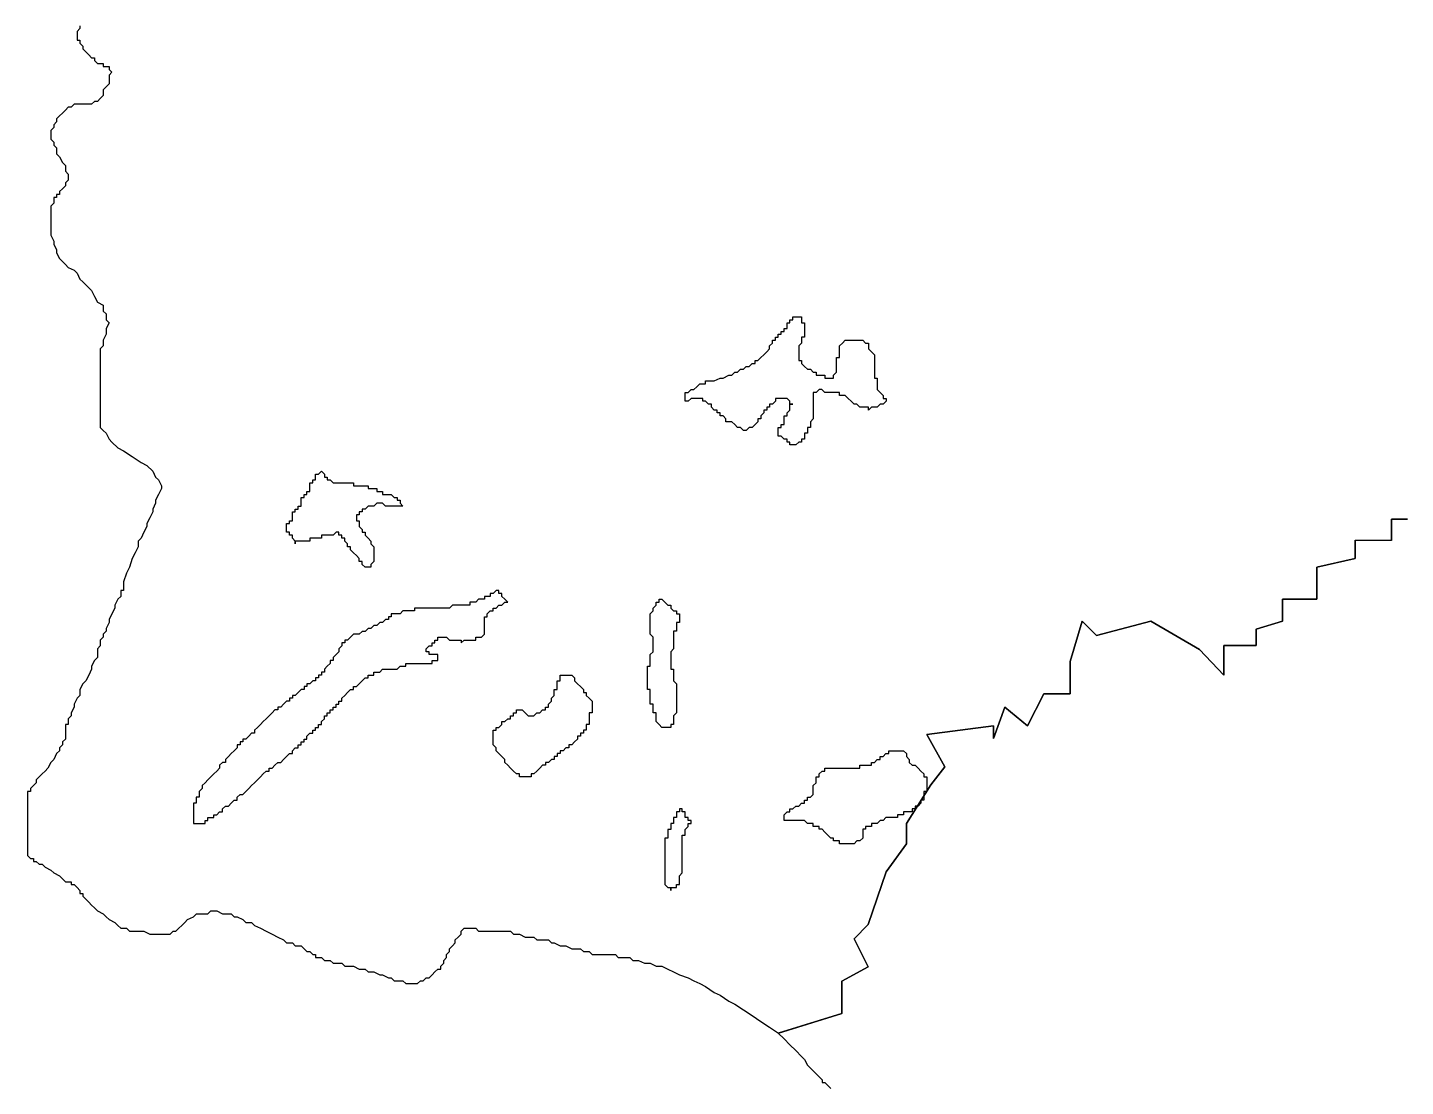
# Model space of a CAD drawing. Extents: x -0.053 to 0.235, y -0.043 to 0.279.
# Drawn here: x 0.12003 to 0.15851, y 0.19934 to 0.2289 of the extents above; entities that cross this region are included whole.
import ezdxf

# ---------------------------------------------------------------- set-up
doc = ezdxf.new("R2010")
doc.units = 0
doc.layers.add('C1', color=7, linetype='CONTINUOUS')

msp = doc.modelspace()

# ---------------------------------------------------------------- linework, layer by layer
at = {"layer": 'C1', "color": 7}
for points in [[(0.121488, 0.228952), (0.121488, 0.228871), (0.121407, 0.228789), (0.121407, 0.228708), (0.121407, 0.228626), (0.121407, 0.228545), (0.121488, 0.228545), (0.121488, 0.228464), (0.121569, 0.228383), (0.121569, 0.228302), (0.121651, 0.22822), (0.121732, 0.228139), (0.121814, 0.228058), (0.121895, 0.228058), (0.121895, 0.227976), (0.121976, 0.227895), (0.122057, 0.227895), (0.122138, 0.227895), (0.122138, 0.227814), (0.12222, 0.227814), (0.122301, 0.227814), (0.122301, 0.227732), (0.122382, 0.227651), (0.122301, 0.22757), (0.122301, 0.227489), (0.122301, 0.227326), (0.12222, 0.227245), (0.122138, 0.227164), (0.122138, 0.227001), (0.122057, 0.22692), (0.121976, 0.226839), (0.121895, 0.226839), (0.121814, 0.226757), (0.121651, 0.226757), (0.121569, 0.226757), (0.121488, 0.226757), (0.121407, 0.226757), (0.121325, 0.226757), (0.121244, 0.226676), (0.121163, 0.226676), (0.121081, 0.226594), (0.121, 0.226513), (0.120919, 0.226432), (0.120838, 0.226351), (0.120838, 0.22627), (0.120757, 0.226188), (0.120757, 0.226107), (0.120675, 0.226026), (0.120675, 0.225944), (0.120675, 0.225863), (0.120675, 0.225782), (0.120757, 0.2257), (0.120757, 0.225619), (0.120838, 0.225538), (0.120838, 0.225376), (0.120919, 0.225294), (0.121, 0.225132), (0.121081, 0.22505), (0.121081, 0.224888), (0.121163, 0.224807), (0.121163, 0.224725), (0.121163, 0.224644), (0.121081, 0.224562), (0.121081, 0.224481), (0.121, 0.2244), (0.120919, 0.224319), (0.120919, 0.224238), (0.120838, 0.224238), (0.120838, 0.224156), (0.120757, 0.224156), (0.120757, 0.224075), (0.120757, 0.223994), (0.120675, 0.223912), (0.120675, 0.22375), (0.120675, 0.223668), (0.120675, 0.223587), (0.120675, 0.223425), (0.120675, 0.223262), (0.120675, 0.2231), (0.120757, 0.222937), (0.120757, 0.222856), (0.120838, 0.222693), (0.120838, 0.222612), (0.120919, 0.222449), (0.121, 0.222368), (0.121081, 0.222287), (0.121163, 0.222206), (0.121325, 0.222124), (0.121407, 0.222043), (0.121488, 0.22188), (0.121569, 0.221799), (0.121732, 0.221636), (0.121814, 0.221555), (0.121895, 0.221393), (0.121976, 0.22123), (0.122138, 0.221149), (0.122138, 0.220986), (0.12222, 0.220905), (0.12222, 0.220743), (0.122301, 0.220661), (0.12222, 0.220499), (0.12222, 0.220417), (0.12222, 0.220336), (0.122138, 0.220174), (0.122138, 0.220092), (0.122138, 0.220011), (0.122057, 0.21993), (0.122057, 0.219767), (0.122057, 0.219686), (0.122057, 0.219605), (0.122057, 0.219524), (0.122057, 0.219442), (0.122057, 0.21936), (0.122057, 0.219198), (0.122057, 0.219117), (0.122057, 0.218954), (0.122057, 0.218873), (0.122057, 0.218711), (0.122057, 0.218548), (0.122057, 0.218466), (0.122057, 0.218304), (0.122057, 0.218223), (0.122057, 0.21806), (0.122057, 0.217979), (0.122057, 0.217898), (0.122057, 0.217816), (0.122057, 0.217735), (0.122138, 0.217654), (0.12222, 0.217573), (0.122301, 0.21741), (0.122382, 0.217328), (0.122545, 0.217166), (0.122708, 0.217085), (0.122951, 0.216922), (0.123195, 0.21676), (0.123357, 0.216679), (0.12352, 0.216516), (0.123601, 0.216353), (0.123683, 0.216272), (0.123764, 0.21611), (0.123764, 0.216028), (0.123683, 0.215866), (0.123601, 0.215703), (0.123601, 0.215622), (0.12352, 0.21546), (0.12352, 0.215378), (0.123439, 0.215215), (0.123357, 0.215053), (0.123357, 0.214972), (0.123276, 0.214809), (0.123195, 0.214647), (0.123114, 0.214565), (0.123114, 0.214402), (0.123032, 0.21424), (0.122951, 0.214078), (0.12287, 0.213834), (0.122789, 0.213671), (0.122708, 0.213428), (0.122708, 0.213264), (0.122708, 0.213183), (0.122626, 0.213183), (0.122626, 0.213102), (0.122626, 0.213021), (0.122545, 0.21294), (0.122463, 0.212777), (0.122463, 0.212696), (0.122382, 0.212533), (0.122301, 0.212371), (0.122301, 0.212289), (0.12222, 0.212127), (0.12222, 0.212046), (0.122138, 0.211964), (0.122138, 0.211883), (0.122057, 0.211802), (0.122057, 0.21172), (0.122057, 0.211639), (0.121976, 0.211558), (0.121976, 0.211476), (0.121976, 0.211314), (0.121895, 0.211232), (0.121814, 0.21107), (0.121814, 0.210989), (0.121732, 0.210826), (0.121651, 0.210664), (0.121569, 0.210583), (0.121488, 0.21042), (0.121488, 0.210257), (0.121407, 0.210176), (0.121325, 0.210014), (0.121325, 0.209932), (0.121244, 0.20977), (0.121244, 0.209688), (0.121163, 0.209607), (0.121163, 0.209526), (0.121163, 0.209445), (0.121081, 0.209445), (0.121081, 0.209364), (0.121081, 0.209282), (0.121081, 0.2092), (0.121081, 0.209119), (0.121081, 0.209038), (0.121, 0.208957), (0.121, 0.208876), (0.120919, 0.208794), (0.120919, 0.208713), (0.120838, 0.208632), (0.120757, 0.208469), (0.120675, 0.208388), (0.120594, 0.208225), (0.120513, 0.208144), (0.120432, 0.208063), (0.12035, 0.207982), (0.120269, 0.2079), (0.120269, 0.207819), (0.120188, 0.207738), (0.120106, 0.207656), (0.120106, 0.207575), (0.120025, 0.207575), (0.120025, 0.207494), (0.120025, 0.207413), (0.120025, 0.207331), (0.120025, 0.20725), (0.120025, 0.207168), (0.120025, 0.207087), (0.120025, 0.207006), (0.120025, 0.206925), (0.120025, 0.206844), (0.120025, 0.206681), (0.120025, 0.2066), (0.120025, 0.206519), (0.120025, 0.206356), (0.120025, 0.206274), (0.120025, 0.206112), (0.120025, 0.206031), (0.120025, 0.20595), (0.120025, 0.205868), (0.120025, 0.205787), (0.120106, 0.205706), (0.120188, 0.205706), (0.120188, 0.205624), (0.120269, 0.205624), (0.12035, 0.205543), (0.120432, 0.205543), (0.120513, 0.205462), (0.120675, 0.205381), (0.120757, 0.2053), (0.120919, 0.205218), (0.121, 0.205136), (0.121081, 0.205055), (0.121244, 0.205055), (0.121244, 0.204974), (0.121325, 0.204974), (0.121407, 0.204893), (0.121488, 0.204812), (0.121488, 0.20473), (0.121569, 0.20473), (0.121569, 0.204649), (0.121651, 0.204568), (0.121732, 0.204487), (0.121814, 0.204405), (0.121895, 0.204324), (0.121976, 0.204243), (0.122138, 0.204161), (0.12222, 0.20408), (0.122301, 0.203999), (0.122463, 0.203918), (0.122545, 0.203836), (0.122626, 0.203755), (0.122789, 0.203755), (0.12287, 0.203674), (0.123032, 0.203674), (0.123114, 0.203674), (0.123195, 0.203674), (0.123276, 0.203674), (0.123439, 0.203592), (0.12352, 0.203592), (0.123601, 0.203592), (0.123683, 0.203592), (0.123764, 0.203592), (0.123845, 0.203592), (0.123927, 0.203592), (0.124007, 0.203592), (0.124089, 0.203674), (0.12417, 0.203674), (0.124252, 0.203755), (0.124333, 0.203836), (0.124415, 0.203918), (0.124495, 0.203999), (0.124658, 0.20408), (0.12474, 0.204161), (0.124902, 0.204161), (0.125064, 0.204161), (0.125146, 0.204243), (0.125308, 0.204243), (0.125471, 0.204161), (0.125633, 0.204161), (0.125715, 0.204161), (0.125796, 0.20408), (0.125878, 0.20408), (0.12604, 0.203999), (0.126121, 0.203918), (0.126284, 0.203918), (0.126365, 0.203836), (0.126527, 0.203755), (0.12669, 0.203674), (0.126853, 0.203592), (0.127015, 0.203511), (0.127178, 0.20343), (0.127259, 0.203349), (0.127421, 0.203349), (0.127503, 0.203268), (0.127665, 0.203268), (0.127747, 0.203186), (0.127828, 0.203104), (0.12791, 0.203104), (0.12799, 0.203023), (0.128072, 0.203023), (0.128072, 0.202942), (0.128153, 0.202942), (0.128234, 0.202942), (0.128316, 0.202861), (0.128397, 0.202861), (0.128478, 0.202861), (0.12856, 0.20278), (0.128641, 0.20278), (0.128803, 0.20278), (0.128885, 0.202698), (0.129047, 0.202698), (0.129128, 0.202698), (0.129291, 0.202617), (0.129453, 0.202617), (0.129535, 0.202536), (0.129697, 0.202536), (0.12986, 0.202455), (0.129942, 0.202455), (0.130104, 0.202373), (0.130185, 0.202373), (0.130266, 0.202292), (0.130348, 0.202292), (0.130429, 0.202292), (0.13051, 0.202292), (0.130591, 0.20221), (0.130673, 0.20221), (0.130754, 0.20221), (0.130917, 0.20221), (0.130998, 0.202292), (0.131079, 0.202292), (0.13116, 0.202373), (0.131242, 0.202373), (0.131323, 0.202455), (0.131404, 0.202536), (0.131485, 0.202617), (0.131567, 0.202617), (0.131567, 0.202698), (0.131648, 0.20278), (0.131648, 0.202861), (0.131729, 0.202942), (0.131729, 0.203023), (0.131811, 0.203104), (0.131811, 0.203186), (0.131892, 0.203268), (0.131973, 0.203349), (0.131973, 0.20343), (0.132055, 0.203511), (0.132135, 0.203592), (0.132135, 0.203674), (0.132217, 0.203755), (0.132298, 0.203755), (0.13238, 0.203755), (0.132461, 0.203755), (0.132543, 0.203755), (0.132623, 0.203674), (0.132705, 0.203674), (0.132786, 0.203674), (0.132868, 0.203674), (0.132949, 0.203674), (0.13303, 0.203674), (0.133111, 0.203674), (0.133192, 0.203674), (0.133274, 0.203674), (0.133355, 0.203674), (0.133436, 0.203674), (0.133517, 0.203674), (0.133599, 0.203592), (0.13368, 0.203592), (0.133761, 0.203592), (0.133924, 0.203511), (0.134006, 0.203511), (0.134168, 0.203511), (0.134249, 0.20343), (0.134411, 0.20343), (0.134574, 0.20343), (0.134655, 0.203349), (0.134737, 0.203349), (0.134899, 0.203268), (0.134981, 0.203268), (0.135062, 0.203268), (0.135224, 0.203186), (0.135306, 0.203186), (0.135387, 0.203186), (0.135468, 0.203186), (0.135549, 0.203104), (0.135631, 0.203104), (0.135712, 0.203104), (0.135793, 0.203023), (0.135875, 0.203023), (0.135956, 0.203023), (0.136038, 0.203023), (0.1362, 0.203023), (0.136281, 0.203023), (0.136444, 0.203023), (0.136525, 0.202942), (0.136688, 0.202942), (0.13685, 0.202942), (0.136931, 0.202861), (0.137094, 0.202861), (0.137256, 0.20278), (0.137419, 0.20278), (0.137581, 0.202698), (0.137744, 0.202698), (0.137907, 0.202617), (0.13807, 0.202536), (0.138232, 0.202455), (0.138476, 0.202373), (0.138638, 0.202292), (0.138801, 0.20221), (0.138964, 0.202129), (0.139207, 0.201967), (0.13937, 0.201886), (0.139613, 0.201723), (0.139776, 0.201642), (0.14002, 0.201479), (0.140263, 0.201317), (0.140508, 0.201154), (0.140751, 0.200991), (0.140996, 0.200829), (0.142768, 0.201378), (0.142768, 0.202281), (0.143502, 0.202676), (0.143109, 0.203466), (0.143502, 0.203861), (0.144003, 0.205329), (0.144574, 0.206112), (0.144574, 0.206681), (0.145251, 0.207756), (0.145647, 0.208264), (0.145141, 0.209167), (0.147001, 0.209404), (0.147001, 0.209404), (0.147001, 0.209054), (0.14732, 0.209932), (0.147957, 0.209404), (0.148412, 0.210296), (0.149146, 0.210296), (0.149146, 0.210826), (0.149146, 0.211207), (0.149485, 0.212328), (0.14988, 0.211932), (0.151404, 0.212328), (0.152759, 0.211537), (0.153436, 0.210826), (0.153436, 0.21165), (0.154339, 0.21165), (0.154339, 0.212102), (0.155073, 0.212328), (0.155073, 0.21294), (0.156033, 0.21294), (0.156033, 0.213834), (0.157105, 0.214078), (0.157105, 0.214586), (0.158121, 0.214586), (0.158121, 0.215175), (0.158573, 0.215175)], [(0.121488, 0.228952), (0.121488, 0.228871), (0.121407, 0.228789), (0.121407, 0.228708), (0.121407, 0.228626), (0.121407, 0.228545), (0.121488, 0.228545), (0.121488, 0.228464), (0.121569, 0.228383), (0.121569, 0.228302), (0.121651, 0.22822), (0.121732, 0.228139), (0.121814, 0.228058), (0.121895, 0.228058), (0.121895, 0.227976), (0.121976, 0.227895), (0.122057, 0.227895), (0.122138, 0.227895), (0.122138, 0.227814), (0.12222, 0.227814), (0.122301, 0.227814), (0.122301, 0.227732), (0.122382, 0.227651), (0.122301, 0.22757), (0.122301, 0.227489), (0.122301, 0.227326), (0.12222, 0.227245), (0.122138, 0.227164), (0.122138, 0.227001), (0.122057, 0.22692), (0.121976, 0.226839), (0.121895, 0.226839), (0.121814, 0.226757), (0.121651, 0.226757), (0.121569, 0.226757), (0.121488, 0.226757), (0.121407, 0.226757), (0.121325, 0.226757), (0.121244, 0.226676), (0.121163, 0.226676), (0.121081, 0.226594), (0.121, 0.226513), (0.120919, 0.226432), (0.120838, 0.226351), (0.120838, 0.22627), (0.120757, 0.226188), (0.120757, 0.226107), (0.120675, 0.226026), (0.120675, 0.225944), (0.120675, 0.225863), (0.120675, 0.225782), (0.120757, 0.2257), (0.120757, 0.225619), (0.120838, 0.225538), (0.120838, 0.225376), (0.120919, 0.225294), (0.121, 0.225132), (0.121081, 0.22505), (0.121081, 0.224888), (0.121163, 0.224807), (0.121163, 0.224725), (0.121163, 0.224644), (0.121081, 0.224562), (0.121081, 0.224481), (0.121, 0.2244), (0.120919, 0.224319), (0.120919, 0.224238), (0.120838, 0.224238), (0.120838, 0.224156), (0.120757, 0.224156), (0.120757, 0.224075), (0.120757, 0.223994), (0.120675, 0.223912), (0.120675, 0.22375), (0.120675, 0.223668), (0.120675, 0.223587), (0.120675, 0.223425), (0.120675, 0.223262), (0.120675, 0.2231), (0.120757, 0.222937), (0.120757, 0.222856), (0.120838, 0.222693), (0.120838, 0.222612), (0.120919, 0.222449), (0.121, 0.222368), (0.121081, 0.222287), (0.121163, 0.222206), (0.121325, 0.222124), (0.121407, 0.222043), (0.121488, 0.22188), (0.121569, 0.221799), (0.121732, 0.221636), (0.121814, 0.221555), (0.121895, 0.221393), (0.121976, 0.22123), (0.122138, 0.221149), (0.122138, 0.220986), (0.12222, 0.220905), (0.12222, 0.220743), (0.122301, 0.220661), (0.12222, 0.220499), (0.12222, 0.220417), (0.12222, 0.220336), (0.122138, 0.220174), (0.122138, 0.220092), (0.122138, 0.220011), (0.122057, 0.21993), (0.122057, 0.219767), (0.122057, 0.219686), (0.122057, 0.219605), (0.122057, 0.219524), (0.122057, 0.219442), (0.122057, 0.21936), (0.122057, 0.219198), (0.122057, 0.219117), (0.122057, 0.218954), (0.122057, 0.218873), (0.122057, 0.218711), (0.122057, 0.218548), (0.122057, 0.218466), (0.122057, 0.218304), (0.122057, 0.218223), (0.122057, 0.21806), (0.122057, 0.217979), (0.122057, 0.217898), (0.122057, 0.217816), (0.122057, 0.217735), (0.122138, 0.217654), (0.12222, 0.217573), (0.122301, 0.21741), (0.122382, 0.217328), (0.122545, 0.217166), (0.122708, 0.217085), (0.122951, 0.216922), (0.123195, 0.21676), (0.123357, 0.216679), (0.12352, 0.216516), (0.123601, 0.216353), (0.123683, 0.216272), (0.123764, 0.21611), (0.123764, 0.216028), (0.123683, 0.215866), (0.123601, 0.215703), (0.123601, 0.215622), (0.12352, 0.21546), (0.12352, 0.215378), (0.123439, 0.215215), (0.123357, 0.215053), (0.123357, 0.214972), (0.123276, 0.214809), (0.123195, 0.214647), (0.123114, 0.214565), (0.123114, 0.214402), (0.123032, 0.21424), (0.122951, 0.214078), (0.12287, 0.213834), (0.122789, 0.213671), (0.122708, 0.213428), (0.122708, 0.213264), (0.122708, 0.213183), (0.122626, 0.213183), (0.122626, 0.213102), (0.122626, 0.213021), (0.122545, 0.21294), (0.122463, 0.212777), (0.122463, 0.212696), (0.122382, 0.212533), (0.122301, 0.212371), (0.122301, 0.212289), (0.12222, 0.212127), (0.12222, 0.212046), (0.122138, 0.211964), (0.122138, 0.211883), (0.122057, 0.211802), (0.122057, 0.21172), (0.122057, 0.211639), (0.121976, 0.211558), (0.121976, 0.211476), (0.121976, 0.211314), (0.121895, 0.211232), (0.121814, 0.21107), (0.121814, 0.210989), (0.121732, 0.210826), (0.121651, 0.210664), (0.121569, 0.210583), (0.121488, 0.21042), (0.121488, 0.210257), (0.121407, 0.210176), (0.121325, 0.210014), (0.121325, 0.209932), (0.121244, 0.20977), (0.121244, 0.209688), (0.121163, 0.209607), (0.121163, 0.209526), (0.121163, 0.209445), (0.121081, 0.209445), (0.121081, 0.209364), (0.121081, 0.209282), (0.121081, 0.2092), (0.121081, 0.209119), (0.121081, 0.209038), (0.121, 0.208957), (0.121, 0.208876), (0.120919, 0.208794), (0.120919, 0.208713), (0.120838, 0.208632), (0.120757, 0.208469), (0.120675, 0.208388), (0.120594, 0.208225), (0.120513, 0.208144), (0.120432, 0.208063), (0.12035, 0.207982), (0.120269, 0.2079), (0.120269, 0.207819), (0.120188, 0.207738), (0.120106, 0.207656), (0.120106, 0.207575), (0.120025, 0.207575), (0.120025, 0.207494), (0.120025, 0.207413), (0.120025, 0.207331), (0.120025, 0.20725), (0.120025, 0.207168), (0.120025, 0.207087), (0.120025, 0.207006), (0.120025, 0.206925), (0.120025, 0.206844), (0.120025, 0.206681), (0.120025, 0.2066), (0.120025, 0.206519), (0.120025, 0.206356), (0.120025, 0.206274), (0.120025, 0.206112), (0.120025, 0.206031), (0.120025, 0.20595), (0.120025, 0.205868), (0.120025, 0.205787), (0.120106, 0.205706), (0.120188, 0.205706), (0.120188, 0.205624), (0.120269, 0.205624), (0.12035, 0.205543), (0.120432, 0.205543), (0.120513, 0.205462), (0.120675, 0.205381), (0.120757, 0.2053), (0.120919, 0.205218), (0.121, 0.205136), (0.121081, 0.205055), (0.121244, 0.205055), (0.121244, 0.204974), (0.121325, 0.204974), (0.121407, 0.204893), (0.121488, 0.204812), (0.121488, 0.20473), (0.121569, 0.20473), (0.121569, 0.204649), (0.121651, 0.204568), (0.121732, 0.204487), (0.121814, 0.204405), (0.121895, 0.204324), (0.121976, 0.204243), (0.122138, 0.204161), (0.12222, 0.20408), (0.122301, 0.203999), (0.122463, 0.203918), (0.122545, 0.203836), (0.122626, 0.203755), (0.122789, 0.203755), (0.12287, 0.203674), (0.123032, 0.203674), (0.123114, 0.203674), (0.123195, 0.203674), (0.123276, 0.203674), (0.123439, 0.203592), (0.12352, 0.203592), (0.123601, 0.203592), (0.123683, 0.203592), (0.123764, 0.203592), (0.123845, 0.203592), (0.123927, 0.203592), (0.124007, 0.203592), (0.124089, 0.203674), (0.12417, 0.203674), (0.124252, 0.203755), (0.124333, 0.203836), (0.124415, 0.203918), (0.124495, 0.203999), (0.124658, 0.20408), (0.12474, 0.204161), (0.124902, 0.204161), (0.125064, 0.204161), (0.125146, 0.204243), (0.125308, 0.204243), (0.125471, 0.204161), (0.125633, 0.204161), (0.125715, 0.204161), (0.125796, 0.20408), (0.125878, 0.20408), (0.12604, 0.203999), (0.126121, 0.203918), (0.126284, 0.203918), (0.126365, 0.203836), (0.126527, 0.203755), (0.12669, 0.203674), (0.126853, 0.203592), (0.127015, 0.203511), (0.127178, 0.20343), (0.127259, 0.203349), (0.127421, 0.203349), (0.127503, 0.203268), (0.127665, 0.203268), (0.127747, 0.203186), (0.127828, 0.203104), (0.12791, 0.203104), (0.12799, 0.203023), (0.128072, 0.203023), (0.128072, 0.202942), (0.128153, 0.202942), (0.128234, 0.202942), (0.128316, 0.202861), (0.128397, 0.202861), (0.128478, 0.202861), (0.12856, 0.20278), (0.128641, 0.20278), (0.128803, 0.20278), (0.128885, 0.202698), (0.129047, 0.202698), (0.129128, 0.202698), (0.129291, 0.202617), (0.129453, 0.202617), (0.129535, 0.202536), (0.129697, 0.202536), (0.12986, 0.202455), (0.129942, 0.202455), (0.130104, 0.202373), (0.130185, 0.202373), (0.130266, 0.202292), (0.130348, 0.202292), (0.130429, 0.202292), (0.13051, 0.202292), (0.130591, 0.20221), (0.130673, 0.20221), (0.130754, 0.20221), (0.130917, 0.20221), (0.130998, 0.202292), (0.131079, 0.202292), (0.13116, 0.202373), (0.131242, 0.202373), (0.131323, 0.202455), (0.131404, 0.202536), (0.131485, 0.202617), (0.131567, 0.202617), (0.131567, 0.202698), (0.131648, 0.20278), (0.131648, 0.202861), (0.131729, 0.202942), (0.131729, 0.203023), (0.131811, 0.203104), (0.131811, 0.203186), (0.131892, 0.203268), (0.131973, 0.203349), (0.131973, 0.20343), (0.132055, 0.203511), (0.132135, 0.203592), (0.132135, 0.203674), (0.132217, 0.203755), (0.132298, 0.203755), (0.13238, 0.203755), (0.132461, 0.203755), (0.132543, 0.203755), (0.132623, 0.203674), (0.132705, 0.203674), (0.132786, 0.203674), (0.132868, 0.203674), (0.132949, 0.203674), (0.13303, 0.203674), (0.133111, 0.203674), (0.133192, 0.203674), (0.133274, 0.203674), (0.133355, 0.203674), (0.133436, 0.203674), (0.133517, 0.203674), (0.133599, 0.203592), (0.13368, 0.203592), (0.133761, 0.203592), (0.133924, 0.203511), (0.134006, 0.203511), (0.134168, 0.203511), (0.134249, 0.20343), (0.134411, 0.20343), (0.134574, 0.20343), (0.134655, 0.203349), (0.134737, 0.203349), (0.134899, 0.203268), (0.134981, 0.203268), (0.135062, 0.203268), (0.135224, 0.203186), (0.135306, 0.203186), (0.135387, 0.203186), (0.135468, 0.203186), (0.135549, 0.203104), (0.135631, 0.203104), (0.135712, 0.203104), (0.135793, 0.203023), (0.135875, 0.203023), (0.135956, 0.203023), (0.136038, 0.203023), (0.1362, 0.203023), (0.136281, 0.203023), (0.136444, 0.203023), (0.136525, 0.202942), (0.136688, 0.202942), (0.13685, 0.202942), (0.136931, 0.202861), (0.137094, 0.202861), (0.137256, 0.20278), (0.137419, 0.20278), (0.137581, 0.202698), (0.137744, 0.202698), (0.137907, 0.202617), (0.13807, 0.202536), (0.138232, 0.202455), (0.138476, 0.202373), (0.138638, 0.202292), (0.138801, 0.20221), (0.138964, 0.202129), (0.139207, 0.201967), (0.13937, 0.201886), (0.139613, 0.201723), (0.139776, 0.201642), (0.14002, 0.201479), (0.140263, 0.201317), (0.140508, 0.201154), (0.140751, 0.200991), (0.140996, 0.200829), (0.142768, 0.201378), (0.142768, 0.202281), (0.143502, 0.202676), (0.143109, 0.203466), (0.143502, 0.203861), (0.144003, 0.205329), (0.144574, 0.206112), (0.144574, 0.206681), (0.145251, 0.207756), (0.145647, 0.208264), (0.145141, 0.209167), (0.147001, 0.209404), (0.147001, 0.209404)], [(0.139045, 0.219036), (0.139126, 0.219036), (0.139207, 0.219036), (0.13937, 0.219117), (0.139451, 0.219117), (0.139613, 0.219198), (0.139695, 0.219198), (0.139776, 0.219279), (0.139857, 0.219279), (0.139939, 0.21936), (0.14002, 0.21936), (0.140101, 0.219442), (0.140183, 0.219442), (0.140264, 0.219523), (0.140345, 0.219523), (0.140345, 0.219605), (0.140427, 0.219605), (0.140507, 0.219686), (0.140589, 0.219767), (0.14067, 0.219848), (0.140751, 0.21993), (0.140751, 0.220011), (0.140833, 0.220092), (0.140833, 0.220174), (0.140914, 0.220174), (0.140914, 0.220255), (0.140995, 0.220255), (0.140995, 0.220336), (0.141077, 0.220336), (0.141077, 0.220417), (0.141158, 0.220417), (0.141158, 0.220499), (0.141239, 0.220499), (0.141239, 0.22058), (0.141239, 0.220661), (0.14132, 0.220661), (0.14132, 0.220742), (0.141402, 0.220742), (0.141402, 0.220824), (0.141483, 0.220824), (0.141564, 0.220824), (0.141645, 0.220824), (0.141645, 0.220742), (0.141645, 0.220661), (0.141727, 0.220661), (0.141727, 0.22058), (0.141727, 0.220499), (0.141727, 0.220417), (0.141727, 0.220336), (0.141727, 0.220255), (0.141645, 0.220255), (0.141645, 0.220174), (0.141645, 0.220092), (0.141564, 0.220011), (0.141564, 0.21993), (0.141564, 0.219848), (0.141564, 0.219767), (0.141564, 0.219686), (0.141564, 0.219605), (0.141645, 0.219605), (0.141645, 0.219523), (0.141727, 0.219442), (0.141808, 0.21936), (0.141889, 0.21936), (0.141971, 0.219279), (0.142052, 0.219279), (0.142052, 0.219198), (0.142134, 0.219198), (0.142214, 0.219198), (0.142296, 0.219198), (0.142296, 0.219117), (0.142377, 0.219117), (0.142459, 0.219117), (0.142539, 0.219117), (0.142539, 0.219198), (0.142621, 0.219279), (0.142621, 0.21936), (0.142621, 0.219442), (0.142621, 0.219523), (0.142621, 0.219605), (0.142621, 0.219686), (0.142702, 0.219686), (0.142702, 0.219767), (0.142702, 0.219848), (0.142702, 0.21993), (0.142702, 0.220011), (0.142783, 0.220092), (0.142865, 0.220174), (0.142946, 0.220174), (0.143027, 0.220174), (0.143109, 0.220174), (0.14319, 0.220174), (0.143271, 0.220174), (0.143352, 0.220174), (0.143433, 0.220092), (0.143515, 0.220092), (0.143515, 0.220011), (0.143515, 0.21993), (0.143596, 0.219848), (0.143677, 0.219767), (0.143677, 0.219686), (0.143677, 0.219605), (0.143677, 0.219523), (0.143677, 0.219442), (0.143677, 0.21936), (0.143677, 0.219279), (0.143677, 0.219198), (0.143677, 0.219117), (0.143759, 0.219117), (0.143759, 0.219036), (0.143759, 0.218954), (0.143759, 0.218873), (0.143759, 0.218792), (0.14384, 0.218711), (0.143921, 0.21863), (0.143921, 0.218548), (0.144003, 0.218548), (0.144003, 0.218467), (0.143921, 0.218385), (0.14384, 0.218385), (0.143759, 0.218304), (0.143677, 0.218304), (0.143596, 0.218304), (0.143515, 0.218223), (0.143515, 0.218304), (0.143433, 0.218304), (0.143352, 0.218304), (0.143271, 0.218304), (0.14319, 0.218385), (0.143109, 0.218385), (0.143027, 0.218467), (0.142946, 0.218548), (0.142865, 0.21863), (0.142783, 0.21863), (0.142702, 0.21863), (0.142702, 0.218711), (0.142621, 0.218711), (0.142539, 0.218711), (0.142459, 0.218711), (0.142377, 0.218711), (0.142296, 0.218711), (0.142214, 0.218792), (0.142134, 0.218792), (0.142052, 0.218711), (0.141971, 0.218711), (0.141971, 0.21863), (0.141971, 0.218548), (0.141971, 0.218467), (0.141971, 0.218385), (0.141971, 0.218304), (0.141971, 0.218223), (0.141971, 0.218142), (0.141971, 0.21806), (0.141971, 0.217979), (0.141889, 0.217898), (0.141889, 0.217816), (0.141889, 0.217735), (0.141808, 0.217735), (0.141808, 0.217654), (0.141808, 0.217573), (0.141727, 0.217573), (0.141727, 0.217492), (0.141727, 0.21741), (0.141645, 0.21741), (0.141645, 0.217328), (0.141564, 0.217328), (0.141483, 0.217247), (0.141402, 0.217247), (0.14132, 0.217247), (0.14132, 0.217328), (0.141239, 0.217328), (0.141239, 0.21741), (0.141158, 0.21741), (0.141077, 0.217492), (0.140995, 0.217492), (0.140995, 0.217573), (0.140995, 0.217654), (0.140995, 0.217735), (0.141077, 0.217735), (0.141077, 0.217816), (0.141158, 0.217816), (0.141158, 0.217898), (0.141158, 0.217979), (0.141158, 0.21806), (0.141239, 0.21806), (0.141239, 0.218142), (0.14132, 0.218223), (0.14132, 0.218304), (0.14132, 0.218385), (0.141402, 0.218385), (0.14132, 0.218385), (0.14132, 0.218467), (0.141239, 0.218548), (0.141158, 0.218548), (0.141077, 0.218548), (0.140995, 0.218548), (0.140914, 0.218548), (0.140914, 0.218467), (0.140833, 0.218385), (0.140751, 0.218385), (0.140751, 0.218304), (0.14067, 0.218304), (0.14067, 0.218223), (0.140589, 0.218223), (0.140589, 0.218142), (0.140507, 0.21806), (0.140507, 0.217979), (0.140427, 0.217979), (0.140427, 0.217898), (0.140345, 0.217816), (0.140264, 0.217735), (0.140183, 0.217735), (0.140101, 0.217654), (0.14002, 0.217654), (0.139939, 0.217735), (0.139857, 0.217735), (0.139776, 0.217816), (0.139695, 0.217898), (0.139613, 0.217898), (0.139532, 0.217898), (0.139532, 0.217979), (0.139451, 0.21806), (0.13937, 0.21806), (0.13937, 0.218142), (0.139288, 0.218142), (0.139288, 0.218223), (0.139207, 0.218223), (0.139126, 0.218304), (0.139126, 0.218385), (0.139045, 0.218385), (0.138964, 0.218467), (0.138882, 0.218467), (0.138882, 0.218548), (0.138801, 0.218548), (0.138719, 0.218548), (0.138638, 0.218548), (0.138557, 0.218548), (0.138476, 0.218467), (0.138394, 0.218467), (0.138394, 0.218548), (0.138394, 0.21863), (0.138394, 0.218711), (0.138476, 0.218711), (0.138557, 0.218792), (0.138638, 0.218792), (0.138719, 0.218873), (0.138801, 0.218954), (0.138882, 0.218954), (0.138964, 0.218954), (0.138964, 0.219036), (0.139045, 0.219036), (0.139045, 0.219036)], [(0.127503, 0.214484), (0.127503, 0.214565), (0.127421, 0.214647), (0.127421, 0.214728), (0.12734, 0.214728), (0.12734, 0.214809), (0.127259, 0.214809), (0.127259, 0.21489), (0.127259, 0.214972), (0.127259, 0.215053), (0.12734, 0.215053), (0.12734, 0.215134), (0.127421, 0.215134), (0.127421, 0.215215), (0.127421, 0.215296), (0.127421, 0.215378), (0.127503, 0.215378), (0.127503, 0.21546), (0.127584, 0.21546), (0.127584, 0.215541), (0.127665, 0.215541), (0.127665, 0.215622), (0.127665, 0.215703), (0.127665, 0.215784), (0.127747, 0.215784), (0.127747, 0.215866), (0.127828, 0.215866), (0.127828, 0.215947), (0.127909, 0.215947), (0.127909, 0.216028), (0.127909, 0.216109), (0.127909, 0.216191), (0.127991, 0.216191), (0.127991, 0.216272), (0.128072, 0.216272), (0.128072, 0.216353), (0.128072, 0.216435), (0.128153, 0.216435), (0.128234, 0.216516), (0.128316, 0.216435), (0.128316, 0.216353), (0.128397, 0.216353), (0.128397, 0.216272), (0.128478, 0.216272), (0.12856, 0.216191), (0.128641, 0.216191), (0.128722, 0.216191), (0.128803, 0.216191), (0.128885, 0.216191), (0.128966, 0.216191), (0.129047, 0.216191), (0.129128, 0.216191), (0.129128, 0.216109), (0.129209, 0.216109), (0.129291, 0.216109), (0.129372, 0.216109), (0.129453, 0.216109), (0.129535, 0.216109), (0.129535, 0.216028), (0.129616, 0.216028), (0.129697, 0.216028), (0.129779, 0.216028), (0.129779, 0.215947), (0.12986, 0.215947), (0.129941, 0.215947), (0.129941, 0.215866), (0.130023, 0.215866), (0.130104, 0.215866), (0.130185, 0.215866), (0.130266, 0.215784), (0.130347, 0.215784), (0.130347, 0.215703), (0.130429, 0.215703), (0.130429, 0.215622), (0.13051, 0.215541), (0.130429, 0.215541), (0.130347, 0.215541), (0.130266, 0.215541), (0.130185, 0.215541), (0.130104, 0.215541), (0.130023, 0.215541), (0.129941, 0.215622), (0.12986, 0.215622), (0.129779, 0.215622), (0.129697, 0.215541), (0.129616, 0.215541), (0.129535, 0.215541), (0.129453, 0.21546), (0.129372, 0.21546), (0.129372, 0.215378), (0.129291, 0.215378), (0.129291, 0.215296), (0.129209, 0.215296), (0.129209, 0.215215), (0.129209, 0.215134), (0.129291, 0.215134), (0.129291, 0.215053), (0.129291, 0.214972), (0.129372, 0.21489), (0.129372, 0.214809), (0.129453, 0.214809), (0.129453, 0.214728), (0.129535, 0.214647), (0.129616, 0.214565), (0.129616, 0.214484), (0.129697, 0.214403), (0.129697, 0.214321), (0.129697, 0.21424), (0.129697, 0.214159), (0.129697, 0.214077), (0.129697, 0.213996), (0.129616, 0.213915), (0.129616, 0.213834), (0.129535, 0.213834), (0.129453, 0.213834), (0.129372, 0.213915), (0.129372, 0.213996), (0.129291, 0.213996), (0.129291, 0.214077), (0.129209, 0.214159), (0.129128, 0.21424), (0.129047, 0.214321), (0.129047, 0.214403), (0.128966, 0.214403), (0.128966, 0.214484), (0.128885, 0.214565), (0.128885, 0.214647), (0.128803, 0.214647), (0.128803, 0.214728), (0.128722, 0.214728), (0.128722, 0.214809), (0.128641, 0.214809), (0.12856, 0.214728), (0.128478, 0.214728), (0.128397, 0.214728), (0.128316, 0.214728), (0.128234, 0.214728), (0.128234, 0.214647), (0.128153, 0.214647), (0.128072, 0.214647), (0.127991, 0.214647), (0.127909, 0.214647), (0.127909, 0.214565), (0.127828, 0.214565), (0.127747, 0.214565), (0.127665, 0.214565), (0.127584, 0.214565), (0.127503, 0.214565), (0.127503, 0.214484), (0.127503, 0.214484)], [(0.158573, 0.215175), (0.158121, 0.215175), (0.158121, 0.214585), (0.157105, 0.214585), (0.157105, 0.214077), (0.156033, 0.213834), (0.156033, 0.21294), (0.155073, 0.21294), (0.155073, 0.212328), (0.154339, 0.212102), (0.154339, 0.21165), (0.153436, 0.21165), (0.153436, 0.210826), (0.152758, 0.211537), (0.151404, 0.212328), (0.14988, 0.211933), (0.149485, 0.212328), (0.149146, 0.211207), (0.149146, 0.210826), (0.149146, 0.210296), (0.148412, 0.210296), (0.147956, 0.209404), (0.14732, 0.209932), (0.147001, 0.209054), (0.147001, 0.209404), (0.145141, 0.209167), (0.145646, 0.208264), (0.145251, 0.207756), (0.144574, 0.206681), (0.144574, 0.206112), (0.144003, 0.205329), (0.143502, 0.203861), (0.143109, 0.203466), (0.143502, 0.202676), (0.142768, 0.202281), (0.142768, 0.201377), (0.140995, 0.200829), (0.141158, 0.200666), (0.14132, 0.200504), (0.141483, 0.200341), (0.141646, 0.200179), (0.141727, 0.200097), (0.141808, 0.199935), (0.141889, 0.199854), (0.141971, 0.199773), (0.142052, 0.199691), (0.142133, 0.19961), (0.142215, 0.199528), (0.142215, 0.199447), (0.142296, 0.199447), (0.142377, 0.199366), (0.142458, 0.199285)], [(0.158573, 0.215175), (0.158121, 0.215175), (0.158121, 0.214585), (0.157105, 0.214585), (0.157105, 0.214077), (0.156033, 0.213834), (0.156033, 0.21294), (0.155073, 0.21294), (0.155073, 0.212328), (0.154339, 0.212102), (0.154339, 0.21165), (0.153436, 0.21165), (0.153436, 0.210826), (0.152758, 0.211537), (0.151404, 0.212328), (0.14988, 0.211933), (0.149485, 0.212328), (0.149146, 0.211207), (0.149146, 0.210826), (0.149146, 0.210296), (0.148412, 0.210296), (0.147956, 0.209404), (0.14732, 0.209932), (0.147001, 0.209054), (0.147001, 0.209404), (0.145141, 0.209167), (0.145646, 0.208264), (0.145251, 0.207756), (0.144574, 0.206681), (0.144574, 0.206112), (0.144003, 0.205329), (0.143502, 0.203861), (0.143109, 0.203466), (0.143502, 0.202676), (0.142768, 0.202281), (0.142768, 0.201377), (0.140995, 0.200829), (0.141158, 0.200666), (0.14132, 0.200504), (0.141483, 0.200341), (0.141646, 0.200179), (0.141727, 0.200097), (0.141808, 0.199935), (0.141889, 0.199854), (0.141971, 0.199773), (0.142052, 0.199691), (0.142133, 0.19961), (0.142215, 0.199528), (0.142215, 0.199447), (0.142296, 0.199447), (0.142377, 0.199366), (0.142458, 0.199285)], [(0.147001, 0.209404), (0.147001, 0.209054), (0.14732, 0.209932), (0.147957, 0.209404), (0.148412, 0.210296), (0.149146, 0.210296), (0.149146, 0.210826), (0.149146, 0.211207), (0.149485, 0.212328), (0.14988, 0.211932), (0.151404, 0.212328), (0.152759, 0.211537), (0.153436, 0.210826), (0.153436, 0.21165), (0.154339, 0.21165), (0.154339, 0.212102), (0.155073, 0.212328), (0.155073, 0.21294), (0.156033, 0.21294), (0.156033, 0.213834), (0.157105, 0.214078), (0.157105, 0.214586), (0.158121, 0.214586), (0.158121, 0.215175), (0.158573, 0.215175)], [(0.128885, 0.211802), (0.128885, 0.21172), (0.128803, 0.21172), (0.128803, 0.211639), (0.128722, 0.211558), (0.128722, 0.211477), (0.128641, 0.211396), (0.12856, 0.211314), (0.12856, 0.211232), (0.128478, 0.211232), (0.128478, 0.211151), (0.128397, 0.21107), (0.128316, 0.210989), (0.128316, 0.210908), (0.128234, 0.210908), (0.128234, 0.210826), (0.128153, 0.210826), (0.128153, 0.210745), (0.128072, 0.210745), (0.128072, 0.210664), (0.127991, 0.210664), (0.127909, 0.210583), (0.127828, 0.210583), (0.127828, 0.210501), (0.127747, 0.210501), (0.127747, 0.21042), (0.127665, 0.21042), (0.127584, 0.210339), (0.127503, 0.210257), (0.127421, 0.210257), (0.127421, 0.210176), (0.12734, 0.210176), (0.12734, 0.210095), (0.127259, 0.210095), (0.127177, 0.210013), (0.127097, 0.209932), (0.127015, 0.209932), (0.127015, 0.209851), (0.126934, 0.209851), (0.126853, 0.20977), (0.126771, 0.209688), (0.12669, 0.209607), (0.126609, 0.209526), (0.126527, 0.209445), (0.126446, 0.209364), (0.126365, 0.209282), (0.126365, 0.2092), (0.126284, 0.2092), (0.126202, 0.209119), (0.126121, 0.209038), (0.12604, 0.209038), (0.12604, 0.208957), (0.125959, 0.208957), (0.125959, 0.208876), (0.125878, 0.208876), (0.125878, 0.208794), (0.125796, 0.208713), (0.125715, 0.208632), (0.125633, 0.208551), (0.125552, 0.208469), (0.125552, 0.208388), (0.125471, 0.208388), (0.125389, 0.208307), (0.125389, 0.208225), (0.125308, 0.208144), (0.125227, 0.208063), (0.125145, 0.207981), (0.125064, 0.2079), (0.124983, 0.207819), (0.124902, 0.207738), (0.124902, 0.207656), (0.124821, 0.207575), (0.124821, 0.207494), (0.124821, 0.207413), (0.124739, 0.207413), (0.124739, 0.207332), (0.124739, 0.20725), (0.124658, 0.20725), (0.124658, 0.207168), (0.124658, 0.207087), (0.124658, 0.207006), (0.124658, 0.206925), (0.124658, 0.206844), (0.124658, 0.206762), (0.124658, 0.206681), (0.124739, 0.206681), (0.124821, 0.206681), (0.124902, 0.206681), (0.124983, 0.206681), (0.124983, 0.206762), (0.125064, 0.206762), (0.125064, 0.206844), (0.125145, 0.206844), (0.125227, 0.206844), (0.125227, 0.206925), (0.125308, 0.206925), (0.125389, 0.207006), (0.125471, 0.207006), (0.125471, 0.207087), (0.125552, 0.207168), (0.125633, 0.207168), (0.125715, 0.20725), (0.125796, 0.207332), (0.125878, 0.207332), (0.125878, 0.207413), (0.125959, 0.207494), (0.12604, 0.207494), (0.126121, 0.207575), (0.126202, 0.207656), (0.126284, 0.207738), (0.126365, 0.207819), (0.126446, 0.2079), (0.126527, 0.207981), (0.126609, 0.208063), (0.12669, 0.208144), (0.126771, 0.208144), (0.126771, 0.208225), (0.126853, 0.208225), (0.126934, 0.208307), (0.127015, 0.208388), (0.127097, 0.208388), (0.127177, 0.208469), (0.127259, 0.208551), (0.12734, 0.208632), (0.127421, 0.208632), (0.127421, 0.208713), (0.127503, 0.208794), (0.127584, 0.208794), (0.127584, 0.208876), (0.127665, 0.208876), (0.127665, 0.208957), (0.127747, 0.208957), (0.127747, 0.209038), (0.127828, 0.209038), (0.127828, 0.209119), (0.127909, 0.2092), (0.127991, 0.2092), (0.127991, 0.209282), (0.128072, 0.209282), (0.128072, 0.209364), (0.128153, 0.209364), (0.128153, 0.209445), (0.128234, 0.209445), (0.128234, 0.209526), (0.128316, 0.209607), (0.128316, 0.209688), (0.128397, 0.209688), (0.128397, 0.20977), (0.128478, 0.20977), (0.128478, 0.209851), (0.12856, 0.209851), (0.12856, 0.209932), (0.128641, 0.209932), (0.128641, 0.210013), (0.128722, 0.210013), (0.128722, 0.210095), (0.128803, 0.210095), (0.128803, 0.210176), (0.128885, 0.210257), (0.128966, 0.210339), (0.129047, 0.21042), (0.129128, 0.21042), (0.129128, 0.210501), (0.129209, 0.210501), (0.129291, 0.210583), (0.129372, 0.210664), (0.129453, 0.210745), (0.129535, 0.210745), (0.129535, 0.210826), (0.129616, 0.210826), (0.129697, 0.210826), (0.129697, 0.210908), (0.129779, 0.210908), (0.12986, 0.210908), (0.129941, 0.210989), (0.130023, 0.210989), (0.130104, 0.210989), (0.130185, 0.210989), (0.130266, 0.210989), (0.130347, 0.210989), (0.130429, 0.21107), (0.13051, 0.21107), (0.130592, 0.21107), (0.130592, 0.211151), (0.130672, 0.211151), (0.130754, 0.211151), (0.130835, 0.211151), (0.130917, 0.211151), (0.130998, 0.211151), (0.131079, 0.211151), (0.13116, 0.211151), (0.131242, 0.211151), (0.131323, 0.211151), (0.131323, 0.211232), (0.131404, 0.211232), (0.131485, 0.211232), (0.131485, 0.211314), (0.131485, 0.211396), (0.131404, 0.211396), (0.131323, 0.211396), (0.131242, 0.211396), (0.131242, 0.211477), (0.13116, 0.211477), (0.13116, 0.211558), (0.131242, 0.211639), (0.131323, 0.211639), (0.131323, 0.21172), (0.131404, 0.21172), (0.131404, 0.211802), (0.131485, 0.211802), (0.131485, 0.211883), (0.131567, 0.211883), (0.131648, 0.211883), (0.131729, 0.211883), (0.131811, 0.211802), (0.131892, 0.211802), (0.131973, 0.211802), (0.132055, 0.211802), (0.132136, 0.211802), (0.132136, 0.21172), (0.132217, 0.211802), (0.132299, 0.211802), (0.132379, 0.211802), (0.132461, 0.211802), (0.132542, 0.211802), (0.132542, 0.211883), (0.132624, 0.211883), (0.132705, 0.211883), (0.132786, 0.211964), (0.132786, 0.212045), (0.132786, 0.212127), (0.132786, 0.212208), (0.132786, 0.212289), (0.132786, 0.212371), (0.132786, 0.212452), (0.132867, 0.212452), (0.132867, 0.212533), (0.132949, 0.212615), (0.13303, 0.212615), (0.13303, 0.212696), (0.133111, 0.212696), (0.133192, 0.212777), (0.133273, 0.212777), (0.133355, 0.212858), (0.133436, 0.212858), (0.133355, 0.21294), (0.133273, 0.213021), (0.133273, 0.213102), (0.133192, 0.213102), (0.133192, 0.213184), (0.133111, 0.213184), (0.13303, 0.213102), (0.132949, 0.213102), (0.132949, 0.213021), (0.132867, 0.213021), (0.132786, 0.213021), (0.132786, 0.21294), (0.132705, 0.21294), (0.132624, 0.21294), (0.132542, 0.212858), (0.132461, 0.212858), (0.132379, 0.212858), (0.132379, 0.212777), (0.132299, 0.212777), (0.132217, 0.212777), (0.132136, 0.212777), (0.132055, 0.212777), (0.131973, 0.212777), (0.131892, 0.212777), (0.131811, 0.212696), (0.131729, 0.212696), (0.131648, 0.212696), (0.131567, 0.212696), (0.131485, 0.212696), (0.131404, 0.212696), (0.131323, 0.212696), (0.131242, 0.212696), (0.13116, 0.212696), (0.131079, 0.212696), (0.130998, 0.212696), (0.130917, 0.212696), (0.130835, 0.212696), (0.130835, 0.212615), (0.130754, 0.212615), (0.130672, 0.212615), (0.130592, 0.212615), (0.13051, 0.212615), (0.130429, 0.212533), (0.130347, 0.212533), (0.130266, 0.212533), (0.130185, 0.212533), (0.130185, 0.212452), (0.130104, 0.212452), (0.130104, 0.212371), (0.130023, 0.212371), (0.129941, 0.212289), (0.12986, 0.212289), (0.129779, 0.212208), (0.129697, 0.212208), (0.129616, 0.212127), (0.129535, 0.212127), (0.129453, 0.212045), (0.129372, 0.212045), (0.129291, 0.211964), (0.129209, 0.211964), (0.129128, 0.211964), (0.129047, 0.211883), (0.128966, 0.211802), (0.128885, 0.211802), (0.128885, 0.211802)], [(0.137663, 0.21294), (0.137744, 0.21294), (0.137825, 0.212858), (0.137907, 0.212777), (0.137988, 0.212777), (0.137988, 0.212696), (0.138069, 0.212614), (0.138151, 0.212614), (0.138151, 0.212533), (0.138232, 0.212533), (0.138232, 0.212452), (0.138232, 0.212371), (0.138232, 0.212289), (0.138151, 0.212289), (0.138151, 0.212208), (0.138151, 0.212127), (0.138151, 0.212046), (0.138069, 0.212046), (0.138069, 0.211965), (0.138069, 0.211883), (0.138069, 0.211802), (0.138069, 0.21172), (0.138069, 0.211639), (0.138069, 0.211558), (0.137988, 0.211477), (0.137988, 0.211396), (0.137988, 0.211314), (0.137988, 0.211233), (0.137988, 0.211151), (0.137988, 0.21107), (0.137988, 0.210989), (0.138069, 0.210989), (0.138069, 0.210908), (0.138069, 0.210826), (0.138069, 0.210745), (0.138069, 0.210664), (0.138151, 0.210582), (0.138151, 0.210501), (0.138151, 0.21042), (0.138151, 0.210339), (0.138151, 0.210257), (0.138151, 0.210176), (0.138151, 0.210095), (0.138151, 0.210014), (0.138151, 0.209933), (0.138151, 0.209851), (0.138151, 0.20977), (0.138069, 0.209688), (0.138069, 0.209607), (0.138069, 0.209526), (0.138069, 0.209445), (0.137988, 0.209445), (0.137988, 0.209364), (0.137907, 0.209364), (0.137825, 0.209364), (0.137744, 0.209364), (0.137663, 0.209445), (0.137581, 0.209526), (0.137581, 0.209607), (0.137581, 0.209688), (0.137581, 0.20977), (0.1375, 0.20977), (0.1375, 0.209851), (0.1375, 0.209933), (0.1375, 0.210014), (0.137419, 0.210014), (0.137419, 0.210095), (0.137419, 0.210176), (0.137419, 0.210257), (0.137419, 0.210339), (0.137419, 0.21042), (0.137337, 0.21042), (0.137337, 0.210501), (0.137337, 0.210582), (0.137337, 0.210664), (0.137337, 0.210745), (0.137337, 0.210826), (0.137337, 0.210908), (0.137337, 0.210989), (0.137337, 0.21107), (0.137419, 0.21107), (0.137419, 0.211151), (0.137419, 0.211233), (0.137419, 0.211314), (0.137419, 0.211396), (0.1375, 0.211477), (0.1375, 0.211558), (0.1375, 0.211639), (0.1375, 0.21172), (0.1375, 0.211802), (0.1375, 0.211883), (0.137419, 0.211965), (0.137419, 0.212046), (0.137419, 0.212127), (0.137419, 0.212208), (0.137419, 0.212289), (0.137419, 0.212371), (0.137419, 0.212452), (0.137419, 0.212533), (0.1375, 0.212614), (0.1375, 0.212696), (0.137581, 0.212777), (0.137581, 0.212858), (0.137663, 0.212858), (0.137663, 0.21294), (0.137663, 0.21294)], [(0.133111, 0.209364), (0.133192, 0.209364), (0.133274, 0.209445), (0.133274, 0.209526), (0.133355, 0.209526), (0.133436, 0.209607), (0.133517, 0.209607), (0.133517, 0.209688), (0.133599, 0.209688), (0.133599, 0.20977), (0.13368, 0.20977), (0.13368, 0.209851), (0.133761, 0.209851), (0.133843, 0.209851), (0.133924, 0.20977), (0.134006, 0.209688), (0.134087, 0.209688), (0.134168, 0.209688), (0.134249, 0.20977), (0.13433, 0.20977), (0.134412, 0.209851), (0.134493, 0.209851), (0.134493, 0.209932), (0.134574, 0.209932), (0.134574, 0.210013), (0.134655, 0.210095), (0.134655, 0.210176), (0.134736, 0.210257), (0.134736, 0.210339), (0.134736, 0.21042), (0.134818, 0.21042), (0.134818, 0.210501), (0.134818, 0.210582), (0.134818, 0.210664), (0.134899, 0.210664), (0.134899, 0.210745), (0.134899, 0.210826), (0.134981, 0.210826), (0.135062, 0.210826), (0.135143, 0.210826), (0.135224, 0.210826), (0.135306, 0.210745), (0.135306, 0.210664), (0.135387, 0.210582), (0.135468, 0.210501), (0.135549, 0.21042), (0.135549, 0.210339), (0.135631, 0.210339), (0.135631, 0.210257), (0.135712, 0.210176), (0.135793, 0.210095), (0.135793, 0.210013), (0.135793, 0.209932), (0.135793, 0.209851), (0.135793, 0.20977), (0.135712, 0.20977), (0.135712, 0.209688), (0.135712, 0.209607), (0.135712, 0.209526), (0.135712, 0.209445), (0.135631, 0.209445), (0.135631, 0.209364), (0.135631, 0.209282), (0.135549, 0.209282), (0.135549, 0.209201), (0.135468, 0.209201), (0.135468, 0.20912), (0.135387, 0.20912), (0.135387, 0.209038), (0.135306, 0.208957), (0.135224, 0.208876), (0.135143, 0.208876), (0.135143, 0.208794), (0.135062, 0.208794), (0.134981, 0.208713), (0.134899, 0.208713), (0.134899, 0.208632), (0.134818, 0.208632), (0.134818, 0.20855), (0.134736, 0.20855), (0.134736, 0.208469), (0.134655, 0.208469), (0.134574, 0.208388), (0.134493, 0.208388), (0.134493, 0.208307), (0.134412, 0.208307), (0.13433, 0.208225), (0.134249, 0.208144), (0.134168, 0.208063), (0.134087, 0.208063), (0.134087, 0.207982), (0.134006, 0.207982), (0.133924, 0.207982), (0.133843, 0.207982), (0.133761, 0.207982), (0.133761, 0.208063), (0.13368, 0.208063), (0.133599, 0.208144), (0.133517, 0.208225), (0.133436, 0.208307), (0.133355, 0.208388), (0.133355, 0.208469), (0.133274, 0.20855), (0.133192, 0.208632), (0.133111, 0.208713), (0.133111, 0.208794), (0.13303, 0.208876), (0.13303, 0.208957), (0.13303, 0.209038), (0.13303, 0.20912), (0.13303, 0.209201), (0.13303, 0.209282), (0.133111, 0.209282), (0.133111, 0.209364), (0.133111, 0.209364)], [(0.142539, 0.208225), (0.142621, 0.208225), (0.142702, 0.208225), (0.142783, 0.208225), (0.142865, 0.208225), (0.142946, 0.208225), (0.143027, 0.208225), (0.143109, 0.208225), (0.14319, 0.208225), (0.143271, 0.208225), (0.143271, 0.208306), (0.143352, 0.208306), (0.143433, 0.208306), (0.143515, 0.208306), (0.143596, 0.208306), (0.143596, 0.208388), (0.143677, 0.208388), (0.143759, 0.208469), (0.14384, 0.208469), (0.14384, 0.20855), (0.143921, 0.20855), (0.144002, 0.208631), (0.144084, 0.208631), (0.144084, 0.208713), (0.144165, 0.208713), (0.144247, 0.208713), (0.144328, 0.208713), (0.144409, 0.208713), (0.14449, 0.208713), (0.144572, 0.208631), (0.144572, 0.20855), (0.144653, 0.208469), (0.144653, 0.208388), (0.144734, 0.208306), (0.144816, 0.208306), (0.144897, 0.208225), (0.144978, 0.208144), (0.145059, 0.208063), (0.145059, 0.207982), (0.145141, 0.207982), (0.145141, 0.2079), (0.145141, 0.207819), (0.145141, 0.207738), (0.145141, 0.207656), (0.145141, 0.207575), (0.145059, 0.207575), (0.145059, 0.207494), (0.145059, 0.207413), (0.145059, 0.207331), (0.144978, 0.207331), (0.144978, 0.20725), (0.144897, 0.207168), (0.144816, 0.207168), (0.144816, 0.207087), (0.144734, 0.207087), (0.144734, 0.207006), (0.144653, 0.207006), (0.144572, 0.207006), (0.14449, 0.207006), (0.14449, 0.206925), (0.144409, 0.206925), (0.144328, 0.206925), (0.144328, 0.206844), (0.144247, 0.206844), (0.144165, 0.206844), (0.144084, 0.206844), (0.144002, 0.206844), (0.143921, 0.206762), (0.14384, 0.206762), (0.143759, 0.206681), (0.143677, 0.206681), (0.143596, 0.206681), (0.143596, 0.2066), (0.143515, 0.2066), (0.143433, 0.2066), (0.143433, 0.206519), (0.143352, 0.206519), (0.143352, 0.206437), (0.143352, 0.206356), (0.143352, 0.206274), (0.143271, 0.206193), (0.14319, 0.206193), (0.143109, 0.206112), (0.143027, 0.206112), (0.142946, 0.206112), (0.142865, 0.206112), (0.142783, 0.206112), (0.142702, 0.206112), (0.142702, 0.206193), (0.142621, 0.206193), (0.142539, 0.206193), (0.142539, 0.206274), (0.142459, 0.206274), (0.142377, 0.206356), (0.142296, 0.206437), (0.142215, 0.206519), (0.142134, 0.206519), (0.142134, 0.2066), (0.142052, 0.2066), (0.141971, 0.2066), (0.141971, 0.206681), (0.141889, 0.206681), (0.141808, 0.206681), (0.141727, 0.206762), (0.141645, 0.206762), (0.141564, 0.206762), (0.141483, 0.206762), (0.141401, 0.206762), (0.14132, 0.206762), (0.141239, 0.206762), (0.141158, 0.206762), (0.141158, 0.206844), (0.141158, 0.206925), (0.141239, 0.207006), (0.14132, 0.207006), (0.14132, 0.207087), (0.141401, 0.207087), (0.141483, 0.207168), (0.141564, 0.207168), (0.141645, 0.20725), (0.141727, 0.20725), (0.141727, 0.207331), (0.141808, 0.207331), (0.141808, 0.207413), (0.141889, 0.207413), (0.141971, 0.207494), (0.141971, 0.207575), (0.141971, 0.207656), (0.141971, 0.207738), (0.142052, 0.207819), (0.142052, 0.2079), (0.142052, 0.207982), (0.142134, 0.207982), (0.142134, 0.208063), (0.142215, 0.208144), (0.142296, 0.208144), (0.142296, 0.208225), (0.142377, 0.208225), (0.142459, 0.208225), (0.142539, 0.208225), (0.142539, 0.208225)], [(0.138557, 0.206681), (0.138557, 0.206762), (0.138476, 0.206762), (0.138476, 0.206844), (0.138394, 0.206844), (0.138394, 0.206925), (0.138394, 0.207006), (0.138313, 0.207006), (0.138313, 0.207087), (0.138232, 0.207087), (0.138232, 0.207006), (0.138151, 0.207006), (0.138151, 0.206925), (0.138151, 0.206844), (0.138069, 0.206844), (0.138069, 0.206762), (0.138069, 0.206681), (0.137988, 0.206681), (0.137988, 0.2066), (0.137988, 0.206518), (0.137907, 0.206518), (0.137907, 0.206437), (0.137907, 0.206356), (0.137907, 0.206275), (0.137825, 0.206275), (0.137825, 0.206193), (0.137825, 0.206112), (0.137825, 0.206031), (0.137825, 0.205949), (0.137825, 0.205868), (0.137825, 0.205787), (0.137825, 0.205706), (0.137825, 0.205624), (0.137825, 0.205543), (0.137825, 0.205462), (0.137825, 0.205381), (0.137825, 0.2053), (0.137825, 0.205218), (0.137825, 0.205137), (0.137825, 0.205056), (0.137825, 0.204974), (0.137907, 0.204893), (0.137988, 0.204893), (0.137988, 0.204812), (0.137988, 0.204893), (0.138069, 0.204893), (0.138151, 0.204893), (0.138151, 0.204974), (0.138232, 0.204974), (0.138232, 0.205056), (0.138232, 0.205137), (0.138232, 0.205218), (0.138313, 0.2053), (0.138313, 0.205381), (0.138313, 0.205462), (0.138313, 0.205543), (0.138313, 0.205624), (0.138313, 0.205706), (0.138313, 0.205787), (0.138313, 0.205868), (0.138313, 0.205949), (0.138313, 0.206031), (0.138313, 0.206112), (0.138313, 0.206193), (0.138313, 0.206275), (0.138313, 0.206356), (0.138394, 0.206356), (0.138394, 0.206437), (0.138394, 0.206518), (0.138476, 0.2066), (0.138476, 0.206681), (0.138557, 0.206681), (0.138557, 0.206681)]]:
    msp.add_lwpolyline(points, dxfattribs=at)

doc.saveas('drawing.dxf')
